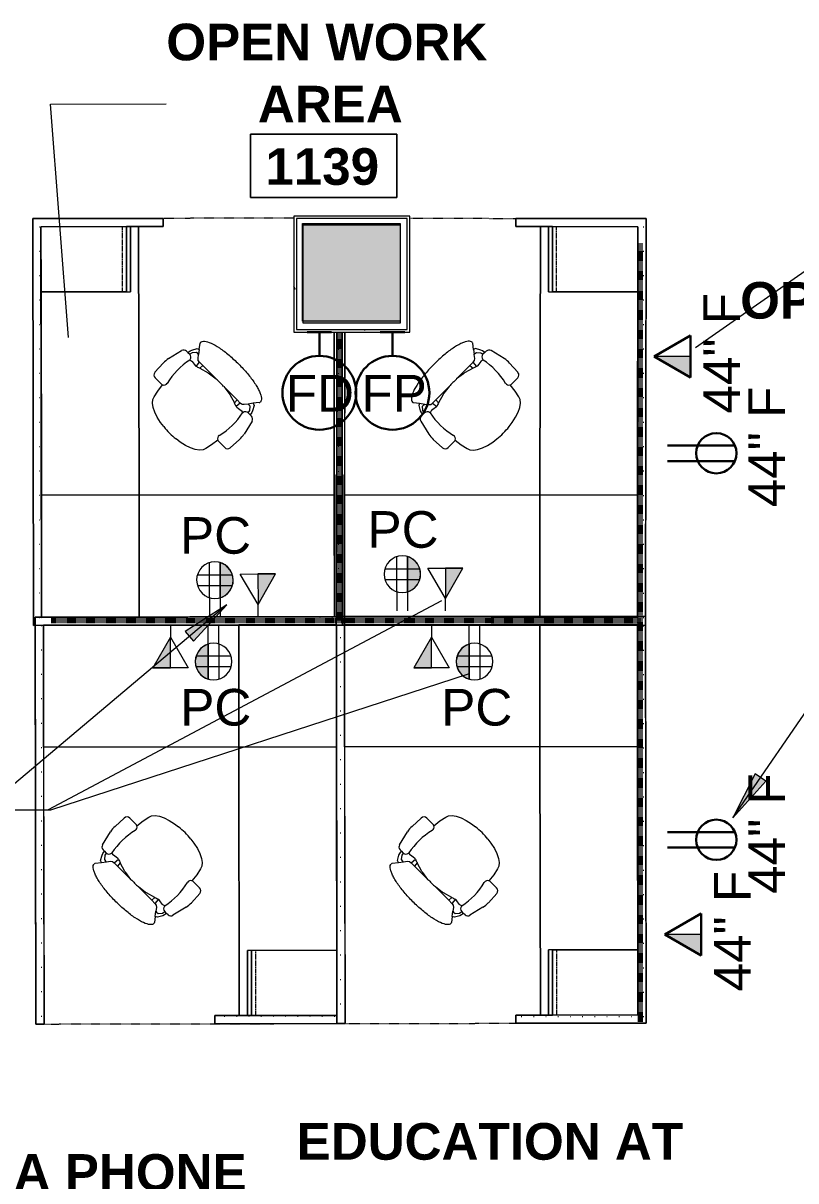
# Model space of a CAD drawing. Header units: inches. Extents: x -1221 to 179, y -822 to 880.
# Drawn here: x -747.7 to -557.8, y 369.5 to 654 of the extents above; entities that cross this region are included whole.
import ezdxf
from ezdxf.xclip import XClip

# ---------------------------------------------------------------- set-up
doc = ezdxf.new("R2010")
doc.units = ezdxf.units.IN
doc.header["$MEASUREMENT"] = 0
doc.header["$XCLIPFRAME"] = 2
doc.linetypes.add('X1$0$DASH 1_32_', pattern=[0.0625, 0.03125, -0.03125])
doc.linetypes.add('X1$0$Dash 1_8_', pattern=[0.25, 0.125, -0.125])
for name, color, linetype, lineweight in [('L1$0$BB Columns_Pen_No__7', 7, 'Continuous', 20), ('L1$0$BB Columns_Pen_No__95', 8, 'Continuous', 20), ('X1$0$18_0109_REV_dwg _7_', 8, 'Continuous', 9), ('X1$0$A-ANNO-KEYN', 231, 'Continuous', 9), ('X1$0$A-ANNO-NOTE', 131, 'Continuous', 30), ('X1$0$A-AREA-IDEN', 2, 'Continuous', 9), ('X1$0$A-DETL', 90, 'Continuous', 9), ('X1$0$A-WALL', 113, 'Continuous', 9), ('X1$0$A-WALL-PATT', 111, 'Continuous', 13), ('X1$0$I-FURN', 30, 'Continuous', 9), ('X1$0$I-WALL', 2, 'Continuous', 9), ('X1$0$S-COLS', 52, 'Continuous', 9)]:
    doc.layers.add(name, color=color, linetype=linetype, lineweight=lineweight)
doc.styles.add('X1$0$Swis721 Lt BT', font='swissl.ttf', dxfattribs={"height": 9})
doc.styles.add('X1$0$Swis721 Lt BT_B', font='', dxfattribs={"height": 9})
doc.styles.get('X1$0$Swis721 Lt BT_B').set_extended_font_data('Swis721 Lt BT', bold=True)
pattern_1 = [(0, (0, 0), (30.72, 7.68), [1.267, -21.773, 1.267, -21.773, -122.88]), (0, (0, 0), (30.72, 7.68), [-46.08, 1.267, -44.813, 1.267, -21.773, -53.76]), (0, (0, 0), (30.72, 7.68), [-115.2, 1.267, -14.093, 1.267, -37.133]), (120, (11.52, 3.84), (-22.011075, 22.7643), [1.267, -21.773, 1.267, -21.773, -122.88]), (120, (11.52, 3.84), (-22.011075, 22.7643), [-46.08, 1.267, -44.813, 1.267, -21.773, -53.76]), (120, (11.52, 3.84), (-22.011075, 22.7643), [-115.2, 1.267, -14.093, 1.267, -37.133]), (240, (15.36, 19.2), (-8.708925, -30.4443), [1.267, -21.773, 1.267, -21.773, -122.88]), (240, (15.36, 19.2), (-8.708925, -30.4443), [-46.08, 1.267, -44.813, 1.267, -21.773, -53.76]), (240, (15.36, 19.2), (-8.708925, -30.4443), [-115.2, 1.267, -14.093, 1.267, -37.133])]

# ---------------------------------------------------------------- blocks, each defined once
blk = doc.blocks.new('L1')
at = {"layer": 'L1$0$BB Columns_Pen_No__95', "linetype": 'Continuous', "lineweight": 0, "true_color": 0x3f3f3f}
blk.add_hatch(color=250, dxfattribs=at).paths.add_polyline_path([(-7045.69, 3527.32), (-7045.69, 3503.32), (-7021.69, 3503.32), (-7021.69, 3527.32)])
at = {"layer": 'L1$0$BB Columns_Pen_No__7', "linetype": 'Continuous', "flags": 128}
blk.add_lwpolyline([(-7045.69, 3527.32), (-7021.69, 3527.32), (-7021.69, 3503.32), (-7045.69, 3503.32)], close=True, dxfattribs=at)
blk = doc.blocks.new('X1$0$Adjustable Workstation 1 - 6 x 8-4973396-FIRST FLOOR POWER _ SIGNAL')
at = {"layer": 'X1$0$I-FURN'}
h = blk.add_hatch(dxfattribs=at)
h.set_pattern_fill('FP1_2', color=256, style=0, pattern_type=2)
h.set_pattern_definition([(89.911, (509.176, 743.942), (-2.997666, 1.504658), [0.127, -2.873])])
h.paths.add_polyline_path([(100, 0), (100, 2), (2, 2), (2, 2.41), (0.08, 73.14), (0.08, 1.54), (1.62, 0), (52.36, 0)], flags=0)
h.paths.add_polyline_path([(100, 44), (100, 74), (98, 74), (98, 44)], flags=0)
h.paths.add_polyline_path([(100, 76), (0, 76), (2, 74), (98.04, 74.04), (99.85, 75.85)], flags=0)
for p, q in [((100, 76), (0, 76)), ((0, 76), (0, 0)), ((0, 75.54), (0, 76)), ((0, 76), (2, 76)), ((0, 74), (0, 75.54)), ((0, 73.55), (0, 74)), ((2, 76), (2.08, 76)), ((2.07, 74), (2, 74)), ((2, 74), (2, 2)), ((2, 2), (2, 74)), ((2, 74), (2.07, 74)), ((2, 2), (2, 74)), ((2, 74), (98, 74)), ((2.07, 74), (2, 74)), ((2, 74), (2, 50)), ((2.07, 74), (2, 74)), ((2, 74), (2, 50)), ((2, 50), (2, 74)), ((2, 74), (2.07, 74)), ((2.08, 76), (32, 76)), ((32, 74), (2.08, 74)), ((2.08, 74), (32, 74)), ((32, 74), (2.08, 74)), ((32, 74), (2.08, 74)), ((2.08, 74), (32, 74)), ((32, 76), (100, 76)), ((32, 2), (32, 74)), ((32, 74), (32, 2)), ((82, 74), (32, 74)), ((98, 74), (32, 74)), ((32, 74), (98, 74)), ((98, 74), (82, 74)), ((82, 74), (82, 52)), ((82, 53), (82, 74)), ((82, 74), (98, 74)), ((98, 74), (82, 74)), ((98, 52), (98, 74)), ((98, 74), (98, 53)), ((98, 74), (98, 44)), ((98, 53), (98, 74)), ((98, 50), (98, 74)), ((98, 74), (98, 50)), ((100, 44), (100, 76)), ((100, 76), (100, 74)), ((100, 74), (100, 44)), ((0, 25.54), (0, 73.54)), ((98, 53), (82, 53)), ((98, 53), (82, 53)), ((82, 53), (82, 52)), ((98, 53), (82, 53)), ((82, 53), (98, 53)), ((82, 53), (82, 52)), ((82, 53), (82, 52)), ((98, 53), (82, 53)), ((82, 53), (98, 53)), ((82, 53), (82, 52)), ((82, 53), (82, 52)), ((98, 53), (82, 53)), ((82, 53), (98, 53)), ((82, 53), (82, 52)), ((82, 53), (82, 52)), ((82, 52), (98, 52)), ((82, 52), (98, 52)), ((82, 52), (98, 52)), ((82, 52), (98, 52)), ((82, 52), (98, 52)), ((82, 52), (98, 52)), ((82, 52), (98, 52)), ((82, 52), (98, 52)), ((98, 52), (82, 52)), ((82, 52), (98, 52)), ((98, 52), (82, 52)), ((82, 52), (98, 52)), ((98, 52), (82, 52)), ((82, 52), (98, 52)), ((98, 52), (98, 53)), ((98, 52), (98, 53)), ((98, 53), (98, 52)), ((98, 52), (98, 53)), ((98, 53), (98, 52)), ((98, 52), (98, 53)), ((98, 53), (98, 52)), ((98, 52), (98, 53)), ((98, 50), (98, 52)), ((2, 50), (2, 2)), ((2, 50), (2.08, 50)), ((2.08, 50), (2, 50)), ((2.08, 50), (32, 50)), ((32, 50), (2.08, 50)), ((32, 50), (98, 50)), ((98, 50), (32, 50)), ((98, 44), (98, 50)), ((98, 44), (100, 44)), ((100, 44), (98, 44)), ((0, 1.54), (0, 25.54)), ((0, 0), (0, 1.54)), ((0, 0), (100, 0)), ((2.07, 0), (0, 0)), ((100, 2), (2, 2)), ((2.01, 2), (2.08, 2)), ((2.08, 2), (2.01, 2)), ((2.01, 2), (2.08, 2)), ((2.08, 2), (32, 2)), ((32, 2), (2.08, 2)), ((2.08, 2), (32, 2)), ((100, 0), (2.08, 0)), ((32, 2), (100, 2)), ((100, 0), (100, 2)), ((100, 2), (100, 0))]:
    blk.add_line(p, q, dxfattribs=at)
at = {"layer": 'X1$0$I-FURN', "linetype": 'X1$0$Dash 1_8_'}
for p, q in [((100, 74), (100, 76)), ((100, 44), (100, 74)), ((100, 2), (100, 44)), ((100, 0), (100, 2))]:
    blk.add_line(p, q, dxfattribs=at)
at = {"layer": 'X1$0$I-FURN', "linetype": 'X1$0$DASH 1_32_'}
blk.add_line((82, 54), (98, 54), dxfattribs=at)
blk = doc.blocks.new('X1$0$HermanMiller_Seating_AE11_Aeron_WorkChair - Std Tlt Adj Arms FabPds Size A-4890949-FIRST FLOOR POWER _ SIGNAL')
at = {"layer": 'X1$0$I-FURN'}
for p, q in [((-3.81, 12.24), (-0.15, 13.11)), ((1.55, 13.27), (4.61, 13.11)), ((5.56, 12.11), (5.56, 10.03)), ((-8.29, 10.29), (-7.1, 9.37)), ((-7.1, 9.37), (-6.87, 9.87)), ((-7.1, 9.37), (-6.07, 8.58)), ((-6.87, 9.87), (-5.69, 10.56)), ((-6.06, 9.37), (-6.12, 8.87)), ((-6.12, 8.87), (-6.07, 8.58)), ((-6.07, 8.58), (-5.32, 8.01)), ((-5.25, 10.06), (-6.06, 9.37)), ((-5.69, 10.56), (-5.25, 10.69)), ((-5.25, 10.69), (-4.59, 10.82)), ((-4.6, 10.16), (-5.25, 10.06)), ((-4.59, 10.82), (-4.6, 10.16)), ((-4.59, 10.82), (-4.58, 11.29)), ((-3.74, 8.65), (-3.61, 9.19)), ((-3.74, 8.54), (-3.74, 8.65)), ((-3.63, 7.72), (-3.74, 8.54)), ((5.45, 9.57), (7.37, 9.36)), ((7.37, 9.36), (9.02, 8.99)), ((9.02, 8.99), (9.73, 8.75)), ((9.73, 8.75), (10.41, 8.19)), ((-5.32, 8.01), (-4.97, 7.6)), ((-4.97, 7.6), (-4.91, 7.07)), ((-4.91, 7.07), (-4.91, 5.96)), ((-4.91, 7.07), (-3.57, 6.95)), ((-3.89, 6.02), (-4.91, 5.96)), ((-4.91, 5.96), (-4.89, 1.3)), ((-4.56, 3.74), (-3.89, 6.02)), ((-3.57, 7.19), (-3.63, 7.72)), ((-3.57, 6.95), (-3.57, 7.19)), ((10.41, 8.19), (11.03, 7.34)), ((11.03, 7.34), (11.57, 6.22)), ((11.57, 6.22), (12.02, 4.89)), ((-4.89, 1.3), (-4.62, 3.39)), ((-4.62, 3.39), (-4.56, 3.74)), ((12.02, 4.89), (12.35, 3.38)), ((12.35, 3.38), (12.51, 2.13)), ((-4.89, -1.3), (-4.91, -5.96)), ((-4.62, -3.39), (-4.89, -1.3)), ((12.51, -2.13), (12.35, -3.38)), ((-4.56, -3.74), (-4.62, -3.39)), ((-3.89, -6.02), (-4.56, -3.74)), ((12.02, -4.89), (11.57, -6.22)), ((12.35, -3.38), (12.02, -4.89)), ((-5.32, -8.01), (-6.07, -8.58)), ((-4.97, -7.6), (-5.32, -8.01)), ((-4.91, -7.07), (-4.97, -7.6)), ((-4.91, -7.07), (-4.91, -5.96)), ((-4.91, -5.96), (-3.89, -6.02)), ((-3.57, -6.95), (-4.91, -7.07)), ((-3.74, -8.54), (-3.63, -7.72)), ((-3.63, -7.72), (-3.57, -7.19)), ((-3.57, -7.19), (-3.57, -6.95)), ((10.41, -8.19), (9.73, -8.75)), ((11.03, -7.34), (10.41, -8.19)), ((11.57, -6.22), (11.03, -7.34)), ((-7.1, -9.37), (-8.29, -10.29)), ((-7.1, -9.37), (-6.07, -8.58)), ((-6.87, -9.87), (-7.1, -9.37)), ((-5.69, -10.56), (-6.87, -9.87)), ((-6.07, -8.58), (-6.12, -8.87)), ((-6.12, -8.87), (-6.06, -9.37)), ((-6.06, -9.37), (-5.25, -10.06)), ((-5.25, -10.69), (-5.69, -10.56)), ((-5.25, -10.06), (-4.6, -10.16)), ((-4.59, -10.82), (-5.25, -10.69)), ((-4.59, -10.82), (-4.6, -10.16)), ((-4.58, -11.29), (-4.59, -10.82)), ((-3.74, -8.65), (-3.74, -8.54)), ((-3.61, -9.19), (-3.74, -8.65)), ((7.37, -9.36), (5.45, -9.57)), ((5.56, -10.03), (5.56, -12.11)), ((9.02, -8.99), (7.37, -9.36)), ((9.73, -8.75), (9.02, -8.99)), ((-0.15, -13.11), (-3.81, -12.24)), ((4.61, -13.11), (1.55, -13.27))]:
    blk.add_line(p, q, dxfattribs=at)
for centre, radius, start, end in [((-3.58, 11.27), 1, 103.3925, 178.698), ((1.24, 7.27), 6, 87.0643, 103.3925), ((4.56, 12.11), 1, 0, 87.0643), ((-8.57, 9.93), 0.45, 52.4809, 89.3775), ((-3.6, 10.19), 1, 181.636, 262.725), ((-3.6, 10.19), 1, 262.725, 269.798), ((0.09, -7.79), 17.37, 75.7341, 102.2737), ((4.6, 9.96), 0.937, 255.7341, 335.4422), ((4.56, 10.03), 1, 332.4862, 0), ((17.99, -0.99), 22.97, 159.7776, 162.2357), ((27.52, 0), 32.43, 177.709, 182.291), ((-4.36, 0), 17, 352.8004, 7.1996), ((17.99, 0.99), 22.97, 197.7643, 200.2224), ((-8.57, -9.93), 0.45, 270.6225, 307.5191), ((-3.6, -10.19), 1, 97.275, 178.364), ((-3.58, -11.27), 1, 181.302, 256.6075), ((-3.6, -10.19), 1, 90.202, 97.275), ((0.09, 7.79), 17.37, 257.7263, 284.2659), ((4.6, -9.96), 0.937, 24.5578, 104.2659), ((4.56, -10.03), 1, 0, 27.5138), ((1.24, -7.27), 6, 256.6075, 272.9357), ((4.56, -12.11), 1, 272.9357, 0)]:
    blk.add_arc(centre, radius, start, end, dxfattribs=at)
blk.add_open_spline([(-8.56, -10.38), (-8.71, -10.38), (-9.01, -10.3), (-9.59, -9.79), (-10.25, -8.54), (-10.89, -6.21), (-11.23, -3.75), (-11.37, -1.63), (-11.42, 0.54), (-11.32, 2.72), (-11.1, 4.73), (-10.86, 6.13), (-10.57, 7.37), (-10.23, 8.44), (-9.85, 9.29), (-9.44, 9.92), (-9.01, 10.3), (-8.71, 10.38), (-8.56, 10.38)], degree=3, knots=[-1, -1, -1, -1, -0.95, -0.9, -0.8, -0.7, -0.6, -0.55, -0.5, -0.4, -0.35, -0.3, -0.25, -0.2, -0.15, -0.1, -0.05, 0, 0, 0, 0], dxfattribs=at)
blk = doc.blocks.new('X1$0$HermanMiller_Seating_AE11_Aeron_WorkChair - Std Tlt Adj Arms FabPds Size A-4836232-FIRST FLOOR POWER _ SIGNAL')
at = {"layer": 'X1$0$I-FURN'}
for p, q in [((-0.15, 13.11), (-3.81, 12.24)), ((4.61, 13.11), (1.55, 13.27)), ((5.56, 10.03), (5.56, 12.11)), ((-7.1, 9.37), (-8.29, 10.29)), ((-6.87, 9.87), (-7.1, 9.37)), ((-7.1, 9.37), (-6.07, 8.58)), ((-5.69, 10.56), (-6.87, 9.87)), ((-6.12, 8.87), (-6.06, 9.37)), ((-6.07, 8.58), (-6.12, 8.87)), ((-5.32, 8.01), (-6.07, 8.58)), ((-6.06, 9.37), (-5.25, 10.06)), ((-5.25, 10.69), (-5.69, 10.56)), ((-4.59, 10.82), (-5.25, 10.69)), ((-5.25, 10.06), (-4.6, 10.16)), ((-4.59, 10.82), (-4.6, 10.16)), ((-4.58, 11.29), (-4.59, 10.82)), ((-3.61, 9.19), (-3.74, 8.65)), ((-3.74, 8.65), (-3.74, 8.54)), ((-3.74, 8.54), (-3.63, 7.72)), ((7.37, 9.36), (5.45, 9.57)), ((9.02, 8.99), (7.37, 9.36)), ((9.73, 8.75), (9.02, 8.99)), ((10.41, 8.19), (9.73, 8.75)), ((-4.97, 7.6), (-5.32, 8.01)), ((-4.91, 7.07), (-4.97, 7.6)), ((-4.91, 7.07), (-4.91, 5.96)), ((-3.57, 6.95), (-4.91, 7.07)), ((-4.91, 5.96), (-3.89, 6.02)), ((-4.89, 1.3), (-4.91, 5.96)), ((-3.89, 6.02), (-4.56, 3.74)), ((-3.63, 7.72), (-3.57, 7.19)), ((-3.57, 7.19), (-3.57, 6.95)), ((11.03, 7.34), (10.41, 8.19)), ((11.57, 6.22), (11.03, 7.34)), ((12.02, 4.89), (11.57, 6.22)), ((-4.62, 3.39), (-4.89, 1.3)), ((-4.56, 3.74), (-4.62, 3.39)), ((12.35, 3.38), (12.02, 4.89)), ((12.51, 2.13), (12.35, 3.38)), ((-4.91, -5.96), (-4.89, -1.3)), ((-4.89, -1.3), (-4.62, -3.39)), ((12.35, -3.38), (12.51, -2.13)), ((-4.62, -3.39), (-4.56, -3.74)), ((-4.56, -3.74), (-3.89, -6.02)), ((11.57, -6.22), (12.02, -4.89)), ((12.02, -4.89), (12.35, -3.38)), ((-6.07, -8.58), (-5.32, -8.01)), ((-5.32, -8.01), (-4.97, -7.6)), ((-4.97, -7.6), (-4.91, -7.07)), ((-4.91, -7.07), (-4.91, -5.96)), ((-3.89, -6.02), (-4.91, -5.96)), ((-4.91, -7.07), (-3.57, -6.95)), ((-3.63, -7.72), (-3.74, -8.54)), ((-3.57, -7.19), (-3.63, -7.72)), ((-3.57, -6.95), (-3.57, -7.19)), ((9.73, -8.75), (10.41, -8.19)), ((10.41, -8.19), (11.03, -7.34)), ((11.03, -7.34), (11.57, -6.22)), ((-8.29, -10.29), (-7.1, -9.37)), ((-7.1, -9.37), (-6.07, -8.58)), ((-7.1, -9.37), (-6.87, -9.87)), ((-6.87, -9.87), (-5.69, -10.56)), ((-6.12, -8.87), (-6.07, -8.58)), ((-6.06, -9.37), (-6.12, -8.87)), ((-5.25, -10.06), (-6.06, -9.37)), ((-5.69, -10.56), (-5.25, -10.69)), ((-4.6, -10.16), (-5.25, -10.06)), ((-5.25, -10.69), (-4.59, -10.82)), ((-4.59, -10.82), (-4.6, -10.16)), ((-4.59, -10.82), (-4.58, -11.29)), ((-3.74, -8.54), (-3.74, -8.65)), ((-3.74, -8.65), (-3.61, -9.19)), ((5.45, -9.57), (7.37, -9.36)), ((5.56, -12.11), (5.56, -10.03)), ((7.37, -9.36), (9.02, -8.99)), ((9.02, -8.99), (9.73, -8.75)), ((-3.81, -12.24), (-0.15, -13.11)), ((1.55, -13.27), (4.61, -13.11))]:
    blk.add_line(p, q, dxfattribs=at)
for centre, radius, start, end in [((-3.58, 11.27), 1, 103.3925, 178.698), ((1.24, 7.27), 6, 87.0643, 103.3925), ((4.56, 12.11), 1, 0, 87.0643), ((-8.57, 9.93), 0.45, 52.4809, 89.3775), ((-3.6, 10.19), 1, 181.636, 262.725), ((-3.6, 10.19), 1, 262.725, 269.798), ((0.09, -7.79), 17.37, 75.7341, 102.2737), ((4.6, 9.96), 0.937, 255.7341, 335.4422), ((4.56, 10.03), 1, 332.4862, 360), ((17.99, -0.99), 22.97, 159.7776, 162.2357), ((27.52, 0), 32.43, 177.709, 182.291), ((-4.36, 0), 17, 352.8004, 7.1996), ((17.99, 0.99), 22.97, 197.7643, 200.2224), ((-8.57, -9.93), 0.45, 270.6225, 307.5191), ((-3.6, -10.19), 1, 97.275, 178.364), ((-3.58, -11.27), 1, 181.302, 256.6075), ((-3.6, -10.19), 1, 90.202, 97.275), ((0.09, 7.79), 17.37, 257.7263, 284.2659), ((4.6, -9.96), 0.937, 24.5578, 104.2659), ((4.56, -10.03), 1, 360, 27.5138), ((1.24, -7.27), 6, 256.6075, 272.9357), ((4.56, -12.11), 1, 272.9357, 360)]:
    blk.add_arc(centre, radius, start, end, dxfattribs=at)
blk.add_open_spline([(-8.56, 10.38), (-8.71, 10.38), (-9.01, 10.3), (-9.44, 9.92), (-9.85, 9.29), (-10.23, 8.44), (-10.57, 7.37), (-10.86, 6.13), (-11.1, 4.73), (-11.32, 2.72), (-11.42, 0.54), (-11.37, -1.63), (-11.23, -3.75), (-10.89, -6.21), (-10.25, -8.54), (-9.59, -9.79), (-9.01, -10.3), (-8.71, -10.38), (-8.56, -10.38)], degree=3, knots=[0, 0, 0, 0, 0.05, 0.1, 0.15, 0.2, 0.25, 0.3, 0.35, 0.4, 0.5, 0.55, 0.6, 0.7, 0.8, 0.9, 0.95, 1, 1, 1, 1], dxfattribs=at)
blk = doc.blocks.new('X1$0$Adjustable Workstation 1 - 6 x 8-V13-FIRST FLOOR POWER _ SIGNAL')
at = {"layer": 'X1$0$I-FURN'}
h = blk.add_hatch(dxfattribs=at)
h.set_pattern_fill('FP1_3', color=256, style=0, pattern_type=2)
h.set_pattern_definition([(89.911, (509.176, 669.942), (-2.997666, 1.504658), [0.127, -2.873])])
h.paths.add_polyline_path([(100, 0), (100, 2), (98.03, 0), (100, 0)], flags=0)
h.paths.add_polyline_path([(100, 44), (100, 76), (0, 76), (1.15, 74.85), (0.3, 73.97), (0.08, 2), (2, 2), (1.09, 35.57), (2, 65.69), (2, 74), (98, 74), (98, 44)], flags=0)
for p, q in [((100, 76), (0, 76)), ((0, 76), (0, 0)), ((0, 74.01), (0, 76)), ((0, 76), (1.16, 76)), ((0, 50), (0, 74)), ((1.16, 76), (100, 76)), ((2.3, 74), (2, 74)), ((2, 74), (2, 2)), ((2, 2), (2, 74)), ((2, 74), (2.3, 74)), ((2, 2), (2, 74)), ((2, 74), (98, 74)), ((2.3, 74), (2, 74)), ((2, 74), (2, 50)), ((2.3, 74), (2, 74)), ((2, 74), (2, 50)), ((2, 50), (2, 74)), ((2, 74), (2.3, 74)), ((32, 74), (2.3, 74)), ((2.3, 74), (32, 74)), ((32, 74), (2.3, 74)), ((32, 74), (2.3, 74)), ((2.3, 74), (32, 74)), ((32, 2), (32, 74)), ((32, 74), (32, 2)), ((82, 74), (32, 74)), ((98, 74), (32, 74)), ((32, 74), (98, 74)), ((98, 74), (82, 74)), ((82, 74), (82, 52)), ((82, 53), (82, 74)), ((82, 74), (98, 74)), ((98, 74), (82, 74)), ((98, 52), (98, 74)), ((98, 74), (98, 53)), ((98, 74), (98, 44)), ((98, 53), (98, 74)), ((98, 50), (98, 74)), ((98, 74), (98, 50)), ((100, 44), (100, 76)), ((100, 76), (100, 44)), ((98, 53), (82, 53)), ((98, 53), (82, 53)), ((82, 53), (82, 52)), ((98, 53), (82, 53)), ((82, 53), (98, 53)), ((82, 53), (82, 52)), ((82, 53), (82, 52)), ((98, 53), (82, 53)), ((82, 53), (98, 53)), ((82, 53), (82, 52)), ((82, 53), (82, 52)), ((98, 53), (82, 53)), ((82, 53), (98, 53)), ((82, 53), (82, 52)), ((82, 53), (82, 52)), ((82, 52), (98, 52)), ((82, 52), (98, 52)), ((82, 52), (98, 52)), ((82, 52), (98, 52)), ((82, 52), (98, 52)), ((82, 52), (98, 52)), ((82, 52), (98, 52)), ((82, 52), (98, 52)), ((98, 52), (82, 52)), ((82, 52), (98, 52)), ((98, 52), (82, 52)), ((82, 52), (98, 52)), ((98, 52), (82, 52)), ((82, 52), (98, 52)), ((98, 52), (98, 53)), ((98, 52), (98, 53)), ((98, 53), (98, 52)), ((98, 52), (98, 53)), ((98, 53), (98, 52)), ((98, 52), (98, 53)), ((98, 53), (98, 52)), ((98, 52), (98, 53)), ((98, 50), (98, 52)), ((0, 2), (0, 50)), ((2, 50), (2, 2)), ((2, 50), (2.23, 50)), ((2.23, 50), (2, 50)), ((2.23, 50), (32, 50)), ((32, 50), (2.23, 50)), ((32, 50), (98, 50)), ((98, 50), (32, 50)), ((98, 44), (98, 50)), ((98, 44), (100, 44)), ((100, 44), (98, 44)), ((0, 1.54), (0, 2)), ((0, 0), (0, 1.54)), ((0, 0), (100, 0)), ((1.04, 0), (0, 0)), ((2, 0), (1.04, 0)), ((2, 2), (2.08, 2)), ((2.08, 2), (2, 2)), ((100, 2), (2, 2)), ((2, 2), (2.08, 2)), ((2.07, 0), (2, 0)), ((2.08, 2), (32, 2)), ((32, 2), (2.08, 2)), ((2.08, 2), (32, 2)), ((32, 0), (2.08, 0)), ((32, 2), (100, 2)), ((82, 0), (32, 0)), ((98, 0), (82, 0)), ((100, 0), (98, 0)), ((100, 0), (100, 2)), ((100, 2), (100, 0))]:
    blk.add_line(p, q, dxfattribs=at)
at = {"layer": 'X1$0$I-FURN', "linetype": 'X1$0$Dash 1_8_'}
for p, q in [((100, 44), (100, 76)), ((100, 2), (100, 44)), ((100, 0), (100, 2))]:
    blk.add_line(p, q, dxfattribs=at)
at = {"layer": 'X1$0$I-FURN', "linetype": 'X1$0$DASH 1_32_'}
blk.add_line((82, 54), (98, 54), dxfattribs=at)
blk = doc.blocks.new('X1$0$Adjustable Workstation 1 - 6 x 8-5132170-FIRST FLOOR POWER _ SIGNAL')
at = {"layer": 'X1$0$I-FURN'}
h = blk.add_hatch(dxfattribs=at)
h.set_pattern_fill('FP1_4', color=256, style=0, pattern_type=2)
h.set_pattern_definition([(270.089, (-505.022, -671.514), (3.002326, -1.495338), [0.127, -2.873])])
h.paths.add_polyline_path([(0.07, 0), (0.08, -0.01), (2.08, -2), (2.2, -2), (72, -2), (72, -1.32), (28.52, -1.46), (67.2, -0.67), (72, -0.75), (71.99, 0), (0.08, 0)], flags=0)
h.paths.add_polyline_path([(0.08, -2), (0.29, -65.24), (1.09, -35.57), (0.09, -2.15)], flags=0)
h.paths.add_polyline_path([(1.16, -76), (100, -76), (100, -44), (98, -44), (98, -74), (2, -74), (1.15, -74.85), (2.31, -76), (2, -76)], flags=0)
for p, q in [((71.99, 0), (0, 0)), ((0, 0), (0, -76)), ((0, 0), (1.04, 0)), ((1.04, 0), (2.07, 0)), ((2.07, 0), (71.99, 0)), ((0, -0.77), (0, 0)), ((0, -2), (0, -0.77)), ((0, -50), (0, -2)), ((2.08, -2), (2, -2)), ((2, -2), (2, -74)), ((2, -74), (2, -2)), ((2, -2), (2.08, -2)), ((2, -74), (2, -2)), ((2, -2), (72, -2)), ((2.08, -2), (2, -2)), ((2, -2), (2, -50)), ((32, -2), (2.08, -2)), ((2.08, -2), (32, -2)), ((32, -2), (2.08, -2)), ((32, -74), (32, -2)), ((32, -2), (32, -74)), ((72, -2), (32, -2)), ((100, -44), (98, -44)), ((98, -44), (98, -74)), ((98, -50), (98, -44)), ((98, -44), (100, -44)), ((100, -76), (100, -44)), ((100, -44), (100, -76)), ((0, -74), (0, -50)), ((2, -50), (2, -74)), ((2.23, -50), (2, -50)), ((2, -50), (2, -74)), ((2, -74), (2, -50)), ((2, -50), (2.23, -50)), ((32, -50), (2.23, -50)), ((2.23, -50), (32, -50)), ((98, -50), (32, -50)), ((32, -50), (98, -50)), ((98, -52), (98, -50)), ((98, -74), (98, -50)), ((98, -50), (98, -74)), ((82, -52), (98, -52)), ((82, -52), (98, -52)), ((82, -52), (98, -52)), ((82, -52), (98, -52)), ((82, -52), (98, -52)), ((82, -52), (98, -52)), ((82, -52), (82, -74)), ((98, -52), (82, -52)), ((98, -52), (82, -52)), ((82, -52), (82, -53)), ((98, -52), (82, -52)), ((82, -52), (98, -52)), ((82, -52), (82, -53)), ((82, -52), (82, -53)), ((98, -52), (82, -52)), ((82, -52), (98, -52)), ((82, -52), (82, -53)), ((82, -52), (82, -53)), ((98, -52), (82, -52)), ((82, -52), (98, -52)), ((82, -52), (82, -53)), ((82, -52), (82, -53)), ((82, -53), (98, -53)), ((82, -74), (82, -53)), ((82, -53), (98, -53)), ((98, -53), (82, -53)), ((82, -53), (98, -53)), ((98, -53), (82, -53)), ((82, -53), (98, -53)), ((98, -53), (82, -53)), ((82, -53), (98, -53)), ((98, -74), (98, -52)), ((98, -53), (98, -52)), ((98, -53), (98, -52)), ((98, -52), (98, -53)), ((98, -53), (98, -52)), ((98, -52), (98, -53)), ((98, -53), (98, -52)), ((98, -52), (98, -53)), ((98, -53), (98, -52)), ((98, -53), (98, -74)), ((98, -74), (98, -53)), ((0, -76), (0, -74.01)), ((0, -76), (100, -76)), ((1.16, -76), (0, -76)), ((100, -76), (1.16, -76)), ((2, -74), (2.3, -74)), ((2.3, -74), (2, -74)), ((98, -74), (2, -74)), ((2, -74), (2.3, -74)), ((2, -74), (2.3, -74)), ((2.3, -74), (2, -74)), ((2.3, -74), (32, -74)), ((32, -74), (2.3, -74)), ((2.3, -74), (32, -74)), ((2.3, -74), (32, -74)), ((32, -74), (2.3, -74)), ((32, -74), (82, -74)), ((32, -74), (98, -74)), ((98, -74), (32, -74)), ((82, -74), (98, -74)), ((98, -74), (82, -74)), ((82, -74), (98, -74))]:
    blk.add_line(p, q, dxfattribs=at)
at = {"layer": 'X1$0$I-FURN', "linetype": 'X1$0$Dash 1_8_'}
for p, q in [((100, -17.9), (100, -44)), ((100, -44), (100, -76))]:
    blk.add_line(p, q, dxfattribs=at)
at = {"layer": 'X1$0$I-FURN', "linetype": 'X1$0$DASH 1_32_'}
blk.add_line((82, -54), (98, -54), dxfattribs=at)
blk = doc.blocks.new('X1$0$Adjustable Workstation 1 - 6 x 8-V20-FIRST FLOOR POWER _ SIGNAL')
at = {"layer": 'X1$0$I-FURN'}
h = blk.add_hatch(dxfattribs=at)
h.set_pattern_fill('FP1_5', color=256, style=0, pattern_type=2)
h.set_pattern_definition([(269.911, (-507.098, -668.398), (2.997666, -1.504658), [0.127, -2.873])])
h.paths.add_polyline_path([(0, 76), (0.01, 75.54), (0.46, 75.54), (2.02, 74), (98, 74), (98, 44), (100, 44), (100, 76), (0.08, 76)], flags=0)
h.paths.add_polyline_path([(0.08, 73.14), (0.08, 1.55), (72, 1.32), (72, 2), (2, 2), (0.18, 69.26)], flags=0)
h.paths.add_polyline_path([(28.52, 0), (71.99, 0.04), (72, 0.57), (67.2, 0.67), (34.4, 0.1)], flags=0)
for p, q in [((100, 76), (0, 76)), ((0, 76), (0, 0)), ((0, 75.54), (0, 76)), ((0, 76), (100, 76)), ((0, 73.55), (0, 75.54)), ((2.08, 74), (2, 74)), ((2, 74), (2, 2)), ((2, 2), (2, 74)), ((2, 74), (2.08, 74)), ((2, 2), (2, 74)), ((2, 74), (98, 74)), ((2.08, 74), (2, 74)), ((2, 74), (2, 50)), ((2.08, 74), (2, 74)), ((2, 74), (2, 50)), ((2, 50), (2, 74)), ((2, 74), (2.08, 74)), ((32, 74), (2.08, 74)), ((2.08, 74), (32, 74)), ((32, 74), (2.08, 74)), ((32, 74), (2.08, 74)), ((2.08, 74), (32, 74)), ((32, 2), (32, 74)), ((32, 74), (32, 2)), ((82, 74), (32, 74)), ((98, 74), (32, 74)), ((32, 74), (98, 74)), ((98, 74), (82, 74)), ((82, 74), (82, 52)), ((82, 53), (82, 74)), ((82, 74), (98, 74)), ((98, 74), (82, 74)), ((98, 52), (98, 74)), ((98, 74), (98, 53)), ((98, 74), (98, 44)), ((98, 53), (98, 74)), ((98, 50), (98, 74)), ((98, 74), (98, 50)), ((100, 44), (100, 76)), ((100, 76), (100, 44)), ((0, 25.54), (0, 73.54)), ((98, 53), (82, 53)), ((98, 53), (82, 53)), ((82, 53), (82, 52)), ((98, 53), (82, 53)), ((82, 53), (98, 53)), ((82, 53), (82, 52)), ((82, 53), (82, 52)), ((98, 53), (82, 53)), ((82, 53), (98, 53)), ((82, 53), (82, 52)), ((82, 53), (82, 52)), ((98, 53), (82, 53)), ((82, 53), (98, 53)), ((82, 53), (82, 52)), ((82, 53), (82, 52)), ((82, 52), (98, 52)), ((82, 52), (98, 52)), ((82, 52), (98, 52)), ((82, 52), (98, 52)), ((82, 52), (98, 52)), ((82, 52), (98, 52)), ((82, 52), (98, 52)), ((82, 52), (98, 52)), ((98, 52), (82, 52)), ((82, 52), (98, 52)), ((98, 52), (82, 52)), ((82, 52), (98, 52)), ((98, 52), (82, 52)), ((82, 52), (98, 52)), ((98, 52), (98, 53)), ((98, 52), (98, 53)), ((98, 53), (98, 52)), ((98, 52), (98, 53)), ((98, 53), (98, 52)), ((98, 52), (98, 53)), ((98, 53), (98, 52)), ((98, 52), (98, 53)), ((98, 50), (98, 52)), ((2, 50), (2, 2)), ((2, 50), (2.08, 50)), ((2.08, 50), (2, 50)), ((2.08, 50), (32, 50)), ((32, 50), (2.08, 50)), ((32, 50), (98, 50)), ((98, 50), (32, 50)), ((98, 44), (98, 50)), ((98, 44), (100, 44)), ((100, 44), (98, 44)), ((0, 1.54), (0, 25.54)), ((0, 0.77), (0, 1.54)), ((0, 0), (0, 0.77)), ((0, 0), (71.99, 0)), ((2.07, 0), (0, 0)), ((72, 2), (2, 2)), ((2.01, 2), (2.08, 2)), ((2.08, 2), (2.01, 2)), ((2.01, 2), (2.08, 2)), ((2.08, 2), (32, 2)), ((32, 2), (2.08, 2)), ((2.08, 2), (32, 2)), ((71.99, 0), (2.08, 0)), ((32, 2), (72, 2))]:
    blk.add_line(p, q, dxfattribs=at)
at = {"layer": 'X1$0$I-FURN', "linetype": 'X1$0$Dash 1_8_'}
for p, q in [((100, 44), (100, 76)), ((100, 11.84), (100, 44))]:
    blk.add_line(p, q, dxfattribs=at)
at = {"layer": 'X1$0$I-FURN', "linetype": 'X1$0$DASH 1_32_'}
blk.add_line((82, 54), (98, 54), dxfattribs=at)
blk = doc.blocks.new('X1$0$Concrete-Rectangular-Column - 24 X 24-V44-FIRST FLOOR POWER _ SIGNAL')
at = {"layer": 'X1$0$S-COLS'}
blk.add_hatch(color=7, dxfattribs=at).paths.add_polyline_path([(-12, -12), (12, -12), (12, 12), (-12, 12), (-12, 11.28)], flags=0)
at = {"layer": 'X1$0$S-COLS', "color": 8, "lineweight": 20}
for p, q in [((12, 12), (-12, 12)), ((-12, 12), (-12, -12)), ((12, -12), (12, 12)), ((-12, -12), (12, -12))]:
    blk.add_line(p, q, dxfattribs=at)
blk = doc.blocks.new('X1$0$Room Tag - Room Name and Number-3379422-FIRST FLOOR POWER _ SIGNAL')
at = {"layer": 'X1$0$A-AREA-IDEN'}
for p, q in [((-0.1881, -0.1636), (-0.1881, -0.0018)), ((-0.1881, -0.0018), (0.1869, -0.0018)), ((0.1869, -0.0018), (-0.1881, -0.0018)), ((-0.1881, -0.0018), (-0.1881, -0.1636)), ((0.1869, -0.0018), (0.1869, -0.1636)), ((0.1869, -0.1636), (0.1869, -0.0018)), ((0.1869, -0.1636), (-0.1881, -0.1636)), ((-0.1881, -0.1636), (0.1869, -0.1636))]:
    blk.add_line(p, q, dxfattribs=at)
blk = doc.blocks.new('X1')
at = {"layer": 'X1$0$A-ANNO-KEYN'}
for points in [[(-697.68, 511.02), (-707.87, 504.5), (-705.84, 502.08)], [(-573.26, 458.69), (-565.16, 467.69), (-567.76, 469.48)]]:
    blk.add_hatch(color=256, dxfattribs=at).paths.add_polyline_path(points, flags=0)
at = {"layer": 'X1$0$A-ANNO-NOTE', "lineweight": 9}
for points in [[(-583.64, 566.9), (-583.64, 572.06), (-592.58, 572.06)], [(-699.26, 512.79), (-699.15, 512.82), (-699.27, 521.4)], [(-699.15, 512.82), (-698.82, 512.95), (-699.27, 521.4)], [(-698.82, 512.95), (-698.61, 513.04), (-699.27, 521.4)], [(-698.41, 521.04), (-698.51, 521.09), (-699.27, 521.4)], [(-698.61, 513.04), (-698.41, 521.04), (-699.27, 521.4)], [(-698.61, 513.04), (-696.73, 514.76), (-698.41, 521.04)], [(-696.37, 518.7), (-697.92, 520.72), (-698.41, 521.04)], [(-696.73, 514.76), (-696.37, 518.7), (-698.41, 521.04)], [(-696.37, 518.7), (-697.15, 520.01), (-697.92, 520.72)], [(-697.15, 520.01), (-697.47, 520.35), (-697.92, 520.72)], [(-653.2, 514.25), (-653.09, 522.83), (-653.2, 522.86)], [(-653.2, 514.25), (-652.98, 514.32), (-653.09, 522.83)], [(-652.98, 514.32), (-651.94, 514.86), (-653.09, 522.83)], [(-651.85, 522.18), (-652.44, 522.55), (-653.09, 522.83), (-652.3, 522.42)], [(-651.23, 521.64), (-651.85, 522.18), (-653.09, 522.83), (-652.3, 522.32)], [(-651.94, 514.86), (-651.23, 521.64), (-653.09, 522.83), (-652.3, 517.34)], [(-651.94, 514.86), (-650.79, 516.02), (-651.23, 521.64)], [(-650.79, 516.02), (-650.55, 520.69), (-651.23, 521.64)], [(-650.79, 516.02), (-650.02, 518.91), (-650.55, 520.69)], [(-650.02, 518.91), (-650.27, 520.05), (-650.55, 520.69)], [(-696.37, 518.7), (-696.67, 519.34), (-697.15, 520.01)], [(-696.73, 514.76), (-696.09, 517.45), (-696.37, 518.7)], [(-696.09, 517.45), (-696.23, 518.26), (-696.37, 518.7)], [(-689.98, 511.11), (-685.67, 518.61), (-690, 518.61)], [(-650.79, 516.02), (-650.02, 518.2), (-650.02, 518.91)], [(-650.79, 516.02), (-650.13, 517.51), (-650.02, 518.2)], [(-650.02, 518.91), (-650.06, 519.26), (-650.27, 520.05)], [(-650.06, 519.26), (-650.11, 519.49), (-650.27, 520.05)], [(-643.93, 512.56), (-639.6, 520.06), (-643.93, 520.06)], [(-696.73, 514.76), (-696.33, 515.6), (-696.09, 517.45)], [(-696.73, 514.76), (-696.56, 515.06), (-696.33, 515.6)], [(-696.33, 515.6), (-696.09, 516.75), (-696.09, 517.45)], [(-696.33, 515.6), (-696.22, 515.94), (-696.11, 516.51)], [(-651.94, 514.86), (-651.66, 515.07), (-650.93, 515.83)], [(-651.66, 515.07), (-651.4, 515.3), (-650.93, 515.83)], [(-650.79, 516.02), (-650.35, 516.84), (-650.13, 517.51)], [(-698.61, 513.04), (-697.14, 514.19), (-696.73, 514.76)], [(-698.61, 513.04), (-697.81, 513.54), (-697.14, 514.19)], [(-697.81, 513.54), (-697.54, 513.76), (-697.14, 514.19)], [(-652.98, 514.32), (-652.3, 514.64), (-652.3, 514.65)], [(-711.48, 495.58), (-711.48, 503.08), (-715.81, 495.58)], [(-704.17, 494), (-703.46, 500.78), (-704.61, 499.62)], [(-703.56, 493.45), (-703.46, 500.78), (-704.17, 494)], [(-702.43, 492.85), (-703.46, 500.78), (-703.56, 493.45)], [(-702.43, 492.85), (-702.43, 501.31), (-703.46, 500.78)], [(-702.2, 492.77), (-702.2, 501.39), (-702.43, 501.31)], [(-702.2, 492.77), (-702.43, 501.31), (-702.43, 492.85)], [(-647.33, 495.58), (-647.33, 503.08), (-651.66, 495.58)], [(-640.02, 494), (-639.31, 500.78), (-640.46, 499.62)], [(-639.41, 493.45), (-639.31, 500.78), (-640.02, 494)], [(-638.81, 493.08), (-639.31, 500.78), (-639.41, 493.45)], [(-638.05, 492.77), (-638.27, 501.31), (-639.31, 500.78)], [(-638.05, 492.77), (-639.31, 500.78), (-638.81, 493.08)], [(-638.05, 492.77), (-638.05, 501.39), (-638.27, 501.31)], [(-705.38, 497.43), (-704.61, 499.62), (-705.27, 498.13)], [(-705.38, 496.73), (-704.61, 499.62), (-705.38, 497.43)], [(-704.86, 494.94), (-704.61, 499.62), (-705.38, 496.73)], [(-705.27, 498.13), (-704.61, 499.62), (-705.06, 498.79)], [(-704.17, 494), (-704.61, 499.62), (-704.86, 494.94)], [(-641.23, 497.43), (-640.46, 499.62), (-641.12, 498.13)], [(-641.23, 496.73), (-640.46, 499.62), (-641.23, 497.43)], [(-640.71, 494.94), (-640.46, 499.62), (-641.23, 496.73)], [(-641.12, 498.13), (-640.46, 499.62), (-640.91, 498.79)], [(-640.02, 494), (-640.46, 499.62), (-640.71, 494.94)], [(-704.86, 494.94), (-705.38, 496.73), (-705.14, 495.59)], [(-640.71, 494.94), (-641.23, 496.73), (-640.99, 495.59)], [(-702.43, 492.85), (-703.56, 493.45), (-702.96, 493.08)], [(-581.02, 424.9), (-581.02, 430.06), (-589.95, 430.06)]]:
    blk.add_hatch(color=256, dxfattribs=at).paths.add_polyline_path(points, flags=0)
at = {"layer": 'X1$0$A-WALL-PATT', "lineweight": 9}
h = blk.add_hatch(dxfattribs=at)
h.set_pattern_fill('FP1_1', color=256, style=0, pattern_type=2)
h.set_pattern_definition(pattern_1)
h.paths.add_polyline_path([(-680.55, 578.06), (-680.55, 606.56), (-681.18, 606.56), (-681.18, 578.06)], flags=0)
h = blk.add_hatch(dxfattribs=at)
h.set_pattern_fill('FP1_1', color=256, style=0, pattern_type=2)
h.set_pattern_definition(pattern_1)
h.paths.add_polyline_path([(-652.68, 578.06), (-652.68, 605.93), (-653.3, 605.93), (-653.3, 578.06)], flags=0)
h = blk.add_hatch(dxfattribs=at)
h.set_pattern_fill('FP1_1', color=256, style=0, pattern_type=2)
h.set_pattern_definition(pattern_1)
h.paths.add_polyline_path([(-670.58, 578.06), (-653.3, 578.06), (-653.3, 578.68), (-680.55, 578.68), (-680.54, 578.06), (-670.62, 578.06)], flags=0)
at = {"layer": 'X1$0$A-ANNO-KEYN'}
for p, q in [((-573.26, 458.69), (-535.13, 514.19)), ((-697.68, 511.02), (-757.43, 460.67)), ((-697.68, 511.02), (-707.87, 504.5)), ((-705.84, 502.08), (-697.68, 511.02)), ((-707.87, 504.5), (-705.84, 502.08)), ((-567.76, 469.48), (-573.26, 458.69)), ((-565.16, 467.69), (-567.76, 469.48)), ((-573.26, 458.69), (-565.16, 467.69))]:
    blk.add_line(p, q, dxfattribs=at)
at = {"layer": 'X1$0$A-ANNO-NOTE'}
for p, q in [((-677.9, 578.06), (-671.9, 578.06)), ((-674.9, 578.06), (-674.9, 572.2)), ((-659.93, 578.06), (-653.93, 578.06)), ((-656.93, 578.06), (-656.93, 572.2)), ((-592.58, 572.06), (-583.64, 577.21)), ((-583.64, 577.21), (-583.64, 566.9)), ((-592.58, 572.06), (-583.64, 566.9)), ((-589.3, 550.19), (-572.77, 550.19)), ((-589.3, 546.36), (-572.77, 546.36)), ((-589.3, 455.2), (-572.77, 455.2)), ((-589.3, 451.37), (-572.77, 451.37)), ((-589.95, 430.06), (-581.02, 435.21)), ((-581.02, 435.21), (-581.02, 424.9)), ((-589.95, 430.06), (-581.02, 424.9))]:
    blk.add_line(p, q, dxfattribs=at)
at = {"layer": 'X1$0$A-ANNO-NOTE', "lineweight": 9}
for p, q in [((-592.58, 572.06), (-583.64, 566.9)), ((-583.64, 572.06), (-592.58, 572.06)), ((-583.64, 566.9), (-583.64, 572.06)), ((-701.87, 512.78), (-701.89, 521.39)), ((-699.27, 521.4), (-699.26, 512.79)), ((-699.26, 512.79), (-699.27, 521.4)), ((-655.82, 514.25), (-655.82, 522.86)), ((-653.2, 522.86), (-653.2, 514.25)), ((-653.2, 514.25), (-653.2, 522.86)), ((-704.88, 518.39), (-696.27, 518.4)), ((-704.88, 518.39), (-696.27, 518.4)), ((-694.33, 518.6), (-685.67, 518.61)), ((-689.98, 511.11), (-694.33, 518.6)), ((-685.67, 518.61), (-690, 518.61)), ((-690, 518.61), (-689.98, 511.11)), ((-689.98, 511.11), (-685.67, 518.61)), ((-689.98, 511.11), (-685.67, 518.61)), ((-658.82, 519.86), (-650.2, 519.86)), ((-658.82, 519.86), (-650.2, 519.86)), ((-643.93, 512.56), (-648.26, 520.06)), ((-648.26, 520.06), (-639.6, 520.06)), ((-639.6, 520.06), (-643.93, 520.06)), ((-643.93, 520.06), (-643.93, 512.56)), ((-643.93, 512.56), (-639.6, 520.06)), ((-643.93, 512.56), (-639.6, 520.06)), ((-704.88, 515.78), (-696.27, 515.79)), ((-704.88, 515.78), (-696.27, 515.79)), ((-658.82, 517.25), (-650.2, 517.25)), ((-658.82, 517.25), (-650.2, 517.25)), ((-701.87, 512.78), (-701.87, 508.09)), ((-699.26, 512.79), (-699.25, 508.09)), ((-655.82, 514.25), (-655.82, 509.56)), ((-653.2, 514.25), (-653.2, 509.56)), ((-643.93, 509.56), (-643.93, 512.56)), ((-689.98, 508.11), (-689.98, 511.11)), ((-711.48, 506.08), (-711.48, 503.08)), ((-702.2, 501.39), (-702.2, 506.08)), ((-699.59, 501.39), (-699.59, 506.08)), ((-647.33, 506.08), (-647.33, 503.08)), ((-638.05, 501.39), (-638.05, 506.08)), ((-635.44, 501.39), (-635.44, 506.08)), ((-711.48, 503.08), (-715.81, 495.58)), ((-711.48, 503.08), (-715.81, 495.58)), ((-711.48, 495.58), (-711.48, 503.08)), ((-711.48, 503.08), (-707.15, 495.58)), ((-702.2, 492.77), (-702.2, 501.39)), ((-702.2, 501.39), (-702.2, 492.77)), ((-699.59, 501.39), (-699.59, 492.77)), ((-647.33, 503.08), (-651.66, 495.58)), ((-647.33, 503.08), (-651.66, 495.58)), ((-647.33, 495.58), (-647.33, 503.08)), ((-647.33, 503.08), (-643, 495.58)), ((-638.05, 492.77), (-638.05, 501.39)), ((-638.05, 501.39), (-638.05, 492.77)), ((-635.44, 501.39), (-635.44, 492.77)), ((-696.59, 498.39), (-705.2, 498.39)), ((-696.59, 498.39), (-705.2, 498.39)), ((-632.44, 498.39), (-641.05, 498.39)), ((-632.44, 498.39), (-641.05, 498.39)), ((-715.81, 495.58), (-711.48, 495.58)), ((-707.15, 495.58), (-715.81, 495.58)), ((-696.59, 495.77), (-705.2, 495.77)), ((-696.59, 495.77), (-705.2, 495.77)), ((-651.66, 495.58), (-647.33, 495.58)), ((-643, 495.58), (-651.66, 495.58)), ((-632.44, 495.77), (-641.05, 495.77)), ((-632.44, 495.77), (-641.05, 495.77)), ((-589.95, 430.06), (-581.02, 424.9)), ((-581.02, 430.06), (-589.95, 430.06)), ((-581.02, 424.9), (-581.02, 430.06))]:
    blk.add_line(p, q, dxfattribs=at)
at = {"layer": 'X1$0$A-ANNO-NOTE'}
for centre, radius in [((-674.9, 563.13), 9.07), ((-656.93, 563.13), 9.07), ((-577.33, 548.28), 4.95), ((-577.33, 453.29), 4.95)]:
    blk.add_circle(centre, radius, dxfattribs=at)
at = {"layer": 'X1$0$A-ANNO-NOTE', "lineweight": 9}
for centre, start, end in [((-700.57, 517.09), 0.0888, 180.0888), ((-700.57, 517.09), 286.9633, 73.2143), ((-654.51, 518.56), 0, 180), ((-654.51, 518.56), 286.8745, 73.1255), ((-654.51, 518.56), 180, 360), ((-700.57, 517.09), 180.0888, 0.0888), ((-700.9, 497.08), 0, 180), ((-700.9, 497.08), 106.8745, 253.1255), ((-636.75, 497.08), 0, 180), ((-636.75, 497.08), 106.8745, 253.1255), ((-700.9, 497.08), 180, 0), ((-636.75, 497.08), 180, 0)]:
    blk.add_arc(centre, 4.5, start, end, dxfattribs=at)
at = {"layer": 'X1$0$A-AREA-IDEN'}
for p, q in [((-741, 634.09), (-712.52, 634.11)), ((-736.57, 576.69), (-741, 634.09))]:
    blk.add_line(p, q, dxfattribs=at)
at = {"layer": 'X1$0$A-DETL', "linetype": 'X1$0$Dash 1_8_', "lineweight": 70}
for p, q in [((-595.93, 408.06), (-595.93, 600.06)), ((-669.93, 578.06), (-669.93, 507.06)), ((-595.93, 507.06), (-740.93, 507.06))]:
    blk.add_line(p, q, dxfattribs=at)
at = {"layer": 'X1$0$A-DETL'}
for p, q in [((-582.41, 574.23), (-545.53, 600.06)), ((-644.89, 512.04), (-741.58, 460.63)), ((-740.93, 460.67), (-638.22, 494.04)), ((-773.6, 460.67), (-740.93, 460.67))]:
    blk.add_line(p, q, dxfattribs=at)
at = {"layer": 'X1$0$A-WALL', "lineweight": 13}
for p, q in [((-680.55, 605.93), (-680.55, 578.68)), ((-653.3, 605.93), (-680.55, 605.93)), ((-653.3, 578.68), (-653.3, 605.93)), ((-680.55, 578.68), (-653.3, 578.68))]:
    blk.add_line(p, q, dxfattribs=at)
at = {"layer": 'X1$0$I-WALL', "lineweight": 13}
for p, q in [((-681.18, 606.56), (-681.18, 578.06)), ((-652.68, 606.56), (-681.18, 606.56)), ((-652.68, 578.06), (-652.68, 606.56)), ((-681.18, 578.06), (-652.68, 578.06))]:
    blk.add_line(p, q, dxfattribs=at)
at = {"layer": 'X1$0$18_0109_REV_dwg _7_'}
ref = blk.add_blockref('L1', (6366.63, -2922.6), dxfattribs=at)
XClip(ref).set_block_clipping_path([(-7587.3890141857, 2122.8758432012), (-6188.1189173454, 3796.6416784023)])
at = {"layer": 'X1$0$A-AREA-IDEN', "xscale": 95.99999999999994, "yscale": 95.99999999999994, "zscale": 95.99999999999994}
blk.add_blockref('X1$0$Room Tag - Room Name and Number-3379422-FIRST FLOOR POWER _ SIGNAL', (-673.77, 626.84), dxfattribs=at)
at = {"layer": 'X1$0$I-FURN'}
for name, p, rotation in [('X1$0$Adjustable Workstation 1 - 6 x 8-V20-FIRST FLOOR POWER _ SIGNAL', (-669.18, 506.06), 90.08880081743821), ('X1$0$Adjustable Workstation 1 - 6 x 8-5132170-FIRST FLOOR POWER _ SIGNAL', (-670.73, 506.06), 89.91119918256179), ('X1$0$HermanMiller_Seating_AE11_Aeron_WorkChair - Std Tlt Adj Arms FabPds Size A-4890949-FIRST FLOOR POWER _ SIGNAL', (-702.8, 562.15), 224.9999999999989), ('X1$0$HermanMiller_Seating_AE11_Aeron_WorkChair - Std Tlt Adj Arms FabPds Size A-4836232-FIRST FLOOR POWER _ SIGNAL', (-638.62, 562.15), 315.000000000001), ('X1$0$Adjustable Workstation 1 - 6 x 8-4973396-FIRST FLOOR POWER _ SIGNAL', (-744.73, 508.02), 270.0888008174382), ('X1$0$Adjustable Workstation 1 - 6 x 8-V13-FIRST FLOOR POWER _ SIGNAL', (-670.73, 508.14), 270.0888008174382), ('X1$0$HermanMiller_Seating_AE11_Aeron_WorkChair - Std Tlt Adj Arms FabPds Size A-4890949-FIRST FLOOR POWER _ SIGNAL', (-716.84, 446.11), 44.99999999999936), ('X1$0$HermanMiller_Seating_AE11_Aeron_WorkChair - Std Tlt Adj Arms FabPds Size A-4890949-FIRST FLOOR POWER _ SIGNAL', (-643.84, 446.11), 44.99999999999936)]:
    blk.add_blockref(name, p, dxfattribs=dict(at, rotation=rotation))
at = {"layer": 'X1$0$S-COLS'}
blk.add_blockref('X1$0$Concrete-Rectangular-Column - 24 X 24-V44-FIRST FLOOR POWER _ SIGNAL', (-666.93, 592.31), dxfattribs=at)
at = {"layer": 'X1$0$A-ANNO-NOTE', "lineweight": 9, "char_height": 9, "attachment_point": 1, "style": 'X1$0$Swis721 Lt BT'}
for s, insert, width, rotation in [('44" F', (-580.53, 558.05), 33.633, 90), ('44" F', (-569.44, 535.01), 33.633, 90), ('PC', (-709.15, 532.57), 19.998, 0.0888), ('44" F', (-569.44, 440.02), 33.633, 90), ('44" F', (-577.91, 416.05), 33.633, 90)]:
    blk.add_mtext(s, dxfattribs=dict(at, insert=insert, width=width, rotation=rotation))
for s, insert, width in [('FD', (-683.15, 567.53), 19.695), ('FP', (-664.55, 567.53), 18.18), ('PC', (-663.06, 534.05), 19.998), ('PC', (-709.09, 490.36), 19.998), ('PC', (-644.94, 490.36), 19.998)]:
    blk.add_mtext(s, dxfattribs=dict(at, insert=insert, width=width))
at = {"layer": 'X1$0$A-AREA-IDEN', "char_height": 9, "attachment_point": 1, "style": 'X1$0$Swis721 Lt BT_B'}
for s, insert, width in [('OPEN WORK', (-712.52, 653.83), 93.627), ('AREA', (-690.02, 638.58), 39.39), ('1139', (-688.18, 623.24), 33.936), ('OPEN WORK', (-571.46, 590.35), 93.627), ('EDUCATION AT', (-680.48, 383.68), 111.201), ('DXTRA PHONE', (-784.27, 376.05), 107.565)]:
    blk.add_mtext(s, dxfattribs=dict(at, insert=insert, width=width))

msp = doc.modelspace()

# ---------------------------------------------------------------- block references
at = {"color": 253}
msp.add_blockref('X1', (0, 0), dxfattribs=at)

doc.saveas('drawing.dxf')
